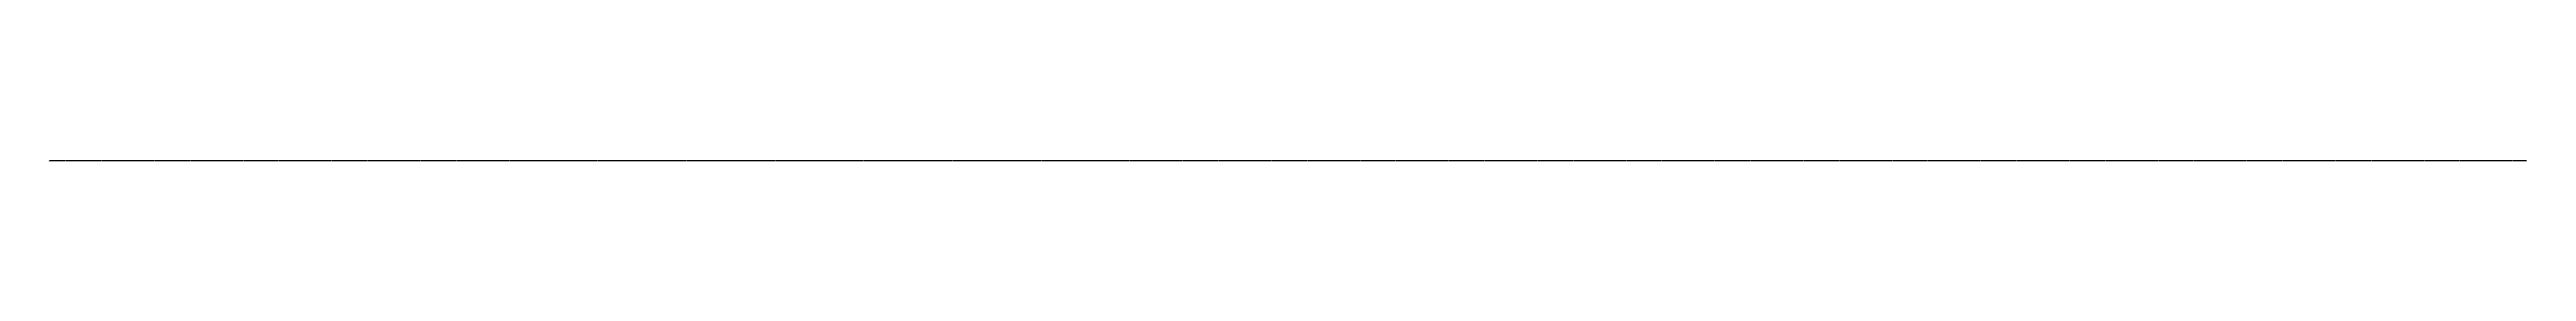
# Model space of a CAD drawing. Header units: millimetres. Extents: x -7060 to 18077, y -1 to 18752.
# Drawn here: x -1 to 7447, y -1 to 3 of the extents above; entities that cross this region are included whole.
import ezdxf

# ---------------------------------------------------------------- set-up
doc = ezdxf.new("R2010")
doc.units = ezdxf.units.MM
doc.header["$MEASUREMENT"] = 0
doc.linetypes.add('HIDDEN', pattern=[0.375, 0.25, -0.125])
doc.layers.add('Tratteggi', color=2, linetype='HIDDEN', lineweight=15)
doc.styles.get("Standard").update_dxf_attribs({"font": 'Arial.ttf'})
doc.dimstyles.get("Standard").update_dxf_attribs({"dimtxt": 1.5, "dimasz": 1.5, "dimexe": 1, "dimexo": 0.0625, "dimgap": 1, "dimtad": 2, "dimtih": 1, "dimtoh": 1, "dimdec": 0, "dimzin": 0, "dimdsep": 46, "dimtxsty": 'Standard', "dimblk": 'OBLIQUE', "dimblk1": 'OBLIQUE', "dimblk2": 'OBLIQUE', "dimcen": 0.09, "dimdle": 1, "dimadec": 0, "dimazin": 0, "dimtfac": 1, "dimtdec": 0, "dimtofl": 0, "dimtmove": 0, "dimatfit": 3, "dimldrblk": 'ARCHTICK', "dimfxl": 1, "dimtolj": 1, "dimtzin": 0, "dimarcsym": 0})

# ---------------------------------------------------------------- blocks, each defined once
blk = doc.blocks.new('_Oblique')
at = {"color": 0, "linetype": 'ByBlock', "lineweight": -2}
blk.add_line((-0.5, -0.5), (0.5, 0.5), dxfattribs=at)
blk = doc.blocks.new('*D119')
at = {"layer": 'Defpoints', "color": 0, "transparency": 16777216}
blk.add_point((0, 0), dxfattribs=at)
blk.add_point((0, 0), dxfattribs=at)
at = {"layer": 'Tratteggi', "color": 0, "lineweight": -2, "transparency": 16777216}
blk.add_line((7447.5, 0), (0, 0), dxfattribs=at)
at = {"layer": 'Tratteggi', "color": 0, "lineweight": -2, "transparency": 16777216, "xscale": 1.5, "yscale": 1.5, "zscale": 1.5}
blk.add_blockref('_Oblique', (0, 0), dxfattribs=at)
at = {"layer": 'Tratteggi', "color": 0, "transparency": 16777216, "insert": (7445.3, 1.8), "char_height": 1.5, "attachment_point": 5}
blk.add_mtext('\\A1;R0', dxfattribs=at)
blk = doc.blocks.new('_ArchTick')
at = {"color": 0, "linetype": 'ByBlock', "const_width": 0.15}
blk.add_lwpolyline([(-0.5, -0.5), (0.5, 0.5)], dxfattribs=at)

msp = doc.modelspace()

# ---------------------------------------------------------------- dimensions: what is measured, and where the dimension line sits
at = {"layer": 'Tratteggi', "color": 0}
dim = msp.add_radius_dim(center=(0, 0), mpoint=(0, 0), dimstyle='Standard', dxfattribs=at)
dim.commit()
dim.dimension.update_dxf_attribs({"geometry": '*D119', "text_midpoint": (7445.2730741, 0), "dimtype": 164})

doc.saveas('drawing.dxf')
